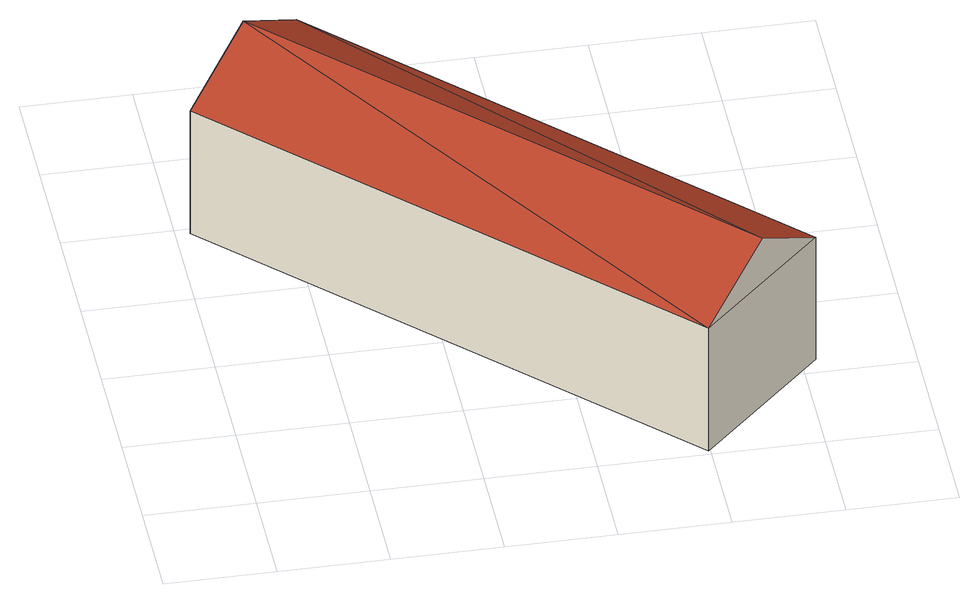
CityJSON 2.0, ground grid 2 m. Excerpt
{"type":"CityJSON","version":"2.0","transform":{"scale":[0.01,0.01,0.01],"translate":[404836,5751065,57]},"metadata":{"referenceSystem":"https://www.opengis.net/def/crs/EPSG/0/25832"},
"CityObjects":{
"building1":{"type":"Building","attributes":{"Gemeindeschluessel":"05515000","Geometrietyp2DReferenz":"3000","function":"31001_2700","roofType":"3100","measuredHeight":3.61},"geometry":[{"type":"Solid","lod":"2","boundaries":[[[[0,1,2,3]],[[4,5,1,0]],[[6,7,5,4]],[[3,2,7,6]],[[0,8,4]],[[6,9,3]],[[3,9,8]],[[8,0,3]],[[9,6,4]],[[4,8,9]],[[1,5,7,2]]]],"semantics":{"surfaces":[{"type":"WallSurface"},{"type":"RoofSurface"},{"type":"GroundSurface"}],"values":[[0,0,0,0,0,0,1,1,1,1,2]]}}]}
},
"vertices":[
[26,788,327],[26,788,63],[797,10,63],[797,10,327],[254,1015,327],[254,1015,63],[1026,236,327],[1026,236,63],[140,901,423],[912,123,423]
]}
